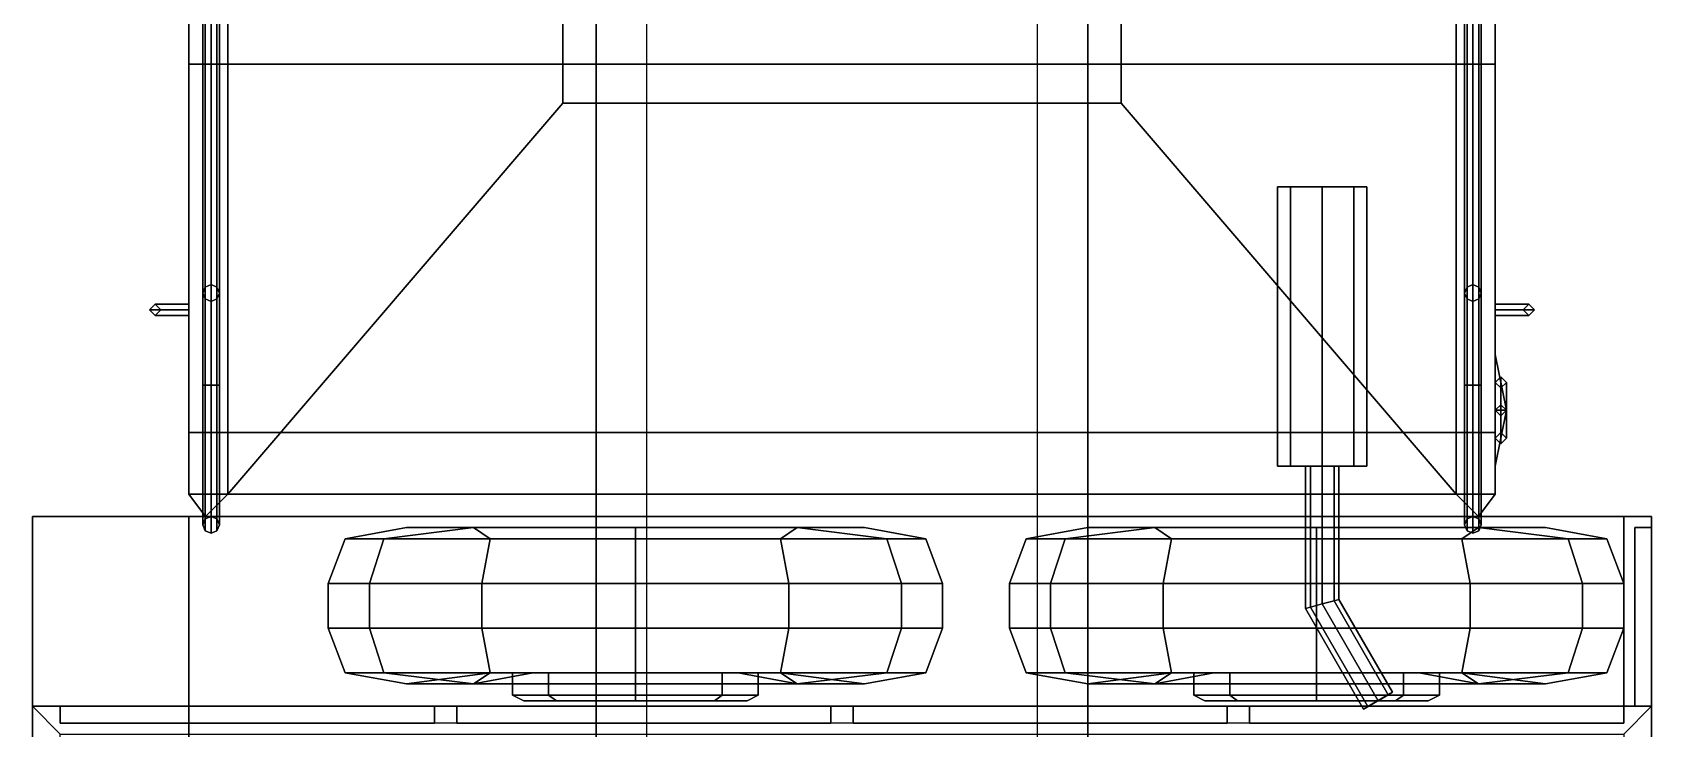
# Model space of a CAD drawing. Header units: millimetres. Extents: x -1.5 to 1.5, y -3.7 to 13.4.
# Drawn here: x -1.45 to 1.45, y -0.19 to 1.057 of the extents above; entities that cross this region are included whole.
import ezdxf

# ---------------------------------------------------------------- set-up
doc = ezdxf.new("R2010")
doc.units = ezdxf.units.MM
for name, color, linetype in [('cab', 4, 'Continuous'), ('cargo_platform', 3, 'Continuous'), ('frame', 5, 'Continuous'), ('suspension', 4, 'Continuous'), ('wheels', 2, 'Continuous')]:
    doc.layers.add(name, color=color, linetype=linetype)

msp = doc.modelspace()

# ---------------------------------------------------------------- linework, layer by layer
for points in [[(1.17, 0.48, 1.53), (1.19, 0.38, 1.53), (1.19, 0.38, 1.25), (1.17, 0.48, 1.25)], [(1.17, 0.43, 2.27), (1.18, 0.44, 2.28), (1.18, 0.44, 2.21), (1.17, 0.43, 2.21)], [(1.17, 0.33, 2.27), (1.18, 0.32, 2.28), (1.18, 0.44, 2.28), (1.17, 0.43, 2.27)], [(1.17, 0.43, 2.21), (1.18, 0.44, 2.21), (1.18, 0.39, 2.17), (1.17, 0.38, 2.17)], [(1.18, 0.44, 2.28), (1.19, 0.43, 2.27), (1.19, 0.43, 2.21), (1.18, 0.44, 2.21)], [(1.18, 0.32, 2.28), (1.19, 0.33, 2.27), (1.19, 0.43, 2.27), (1.18, 0.44, 2.28)], [(1.18, 0.44, 2.21), (1.19, 0.43, 2.21), (1.19, 0.38, 2.17), (1.18, 0.39, 2.17)], [(1.18, 0.42, 2.26), (1.17, 0.43, 2.27), (1.17, 0.43, 2.21), (1.18, 0.42, 2.21)], [(1.18, 0.34, 2.26), (1.17, 0.33, 2.27), (1.17, 0.43, 2.27), (1.18, 0.42, 2.26)], [(1.18, 0.42, 2.21), (1.17, 0.43, 2.21), (1.17, 0.38, 2.17), (1.18, 0.38, 2.178)], [(1.19, 0.43, 2.27), (1.18, 0.42, 2.26), (1.18, 0.42, 2.21), (1.19, 0.43, 2.21)], [(1.19, 0.33, 2.27), (1.18, 0.34, 2.26), (1.18, 0.42, 2.26), (1.19, 0.43, 2.27)], [(1.19, 0.43, 2.21), (1.18, 0.42, 2.21), (1.18, 0.38, 2.178), (1.19, 0.38, 2.17)], [(1.18, 0.39, 1.53), (1.17, 0.38, 1.53), (1.17, 0.38, 2.17), (1.18, 0.39, 2.17)], [(1.18, 0.39, 1.53), (1.17, 0.38, 1.53), (1.17, 0.38, 2.17), (1.18, 0.39, 2.17)], [(1.17, 0.38, 1.53), (1.18, 0.37, 1.53), (1.18, 0.37, 2.17), (1.17, 0.38, 2.17)], [(1.17, 0.38, 1.53), (1.18, 0.37, 1.53), (1.18, 0.37, 2.17), (1.17, 0.38, 2.17)], [(1.18, 0.32, 2.21), (1.17, 0.33, 2.21), (1.17, 0.38, 2.17), (1.18, 0.37, 2.17)], [(1.17, 0.33, 2.21), (1.18, 0.34, 2.21), (1.18, 0.38, 2.178), (1.17, 0.38, 2.17)], [(1.19, 0.38, 1.53), (1.17, 0.28, 1.53), (1.17, 0.28, 1.25), (1.19, 0.38, 1.25)], [(1.19, 0.38, 1.53), (1.18, 0.39, 1.53), (1.18, 0.39, 2.17), (1.19, 0.38, 2.17)], [(1.19, 0.38, 1.53), (1.18, 0.39, 1.53), (1.18, 0.39, 2.17), (1.19, 0.38, 2.17)], [(1.18, 0.37, 1.53), (1.19, 0.38, 1.53), (1.19, 0.38, 2.17), (1.18, 0.37, 2.17)], [(1.18, 0.37, 1.53), (1.19, 0.38, 1.53), (1.19, 0.38, 2.17), (1.18, 0.37, 2.17)], [(1.19, 0.33, 2.21), (1.18, 0.32, 2.21), (1.18, 0.37, 2.17), (1.19, 0.38, 2.17)], [(1.18, 0.34, 2.21), (1.19, 0.33, 2.21), (1.19, 0.38, 2.17), (1.18, 0.38, 2.178)], [(1.17, 0.33, 2.27), (1.18, 0.34, 2.26), (1.18, 0.34, 2.21), (1.17, 0.33, 2.21)], [(1.18, 0.32, 2.28), (1.17, 0.33, 2.27), (1.17, 0.33, 2.21), (1.18, 0.32, 2.21)], [(1.18, 0.34, 2.26), (1.19, 0.33, 2.27), (1.19, 0.33, 2.21), (1.18, 0.34, 2.21)], [(1.19, 0.33, 2.27), (1.18, 0.32, 2.28), (1.18, 0.32, 2.21), (1.19, 0.33, 2.21)]]:
    msp.add_3dface(points)
at = {"layer": 'cab'}
for points in [[(-1.17, 2.79, 2.5), (-1.17, 0.23, 2.5), (-1.1, 0.23, 2.55), (-1.1, 2.79, 2.55)], [(-1.1, 0.23, 2.55), (-0.5, 0.93, 2.59), (-0.5, 2.12, 2.59), (-1.1, 2.79, 2.55)], [(0.5, 2.12, 2.59), (0.5, 0.93, 2.59), (1.1, 0.23, 2.55), (1.1, 2.79, 2.55)], [(1.1, 0.23, 2.55), (1.17, 0.23, 2.5), (1.17, 2.79, 2.5), (1.1, 2.79, 2.55)], [(-1.17, 2.02, 1.26), (-1.17, 1.82, 1.12), (-1.17, 0.23, 2.5), (-1.17, 2.78, 2.5)], [(1.17, 0.23, 2.5), (1.17, 1.82, 1.12), (1.17, 2.02, 1.26), (1.17, 2.78, 2.5)], [(-0.5, 2.12, 2.59), (-0.5, 0.93, 2.59), (0.5, 0.93, 2.59), (0.5, 2.12, 2.59)], [(-1.17, 1.09, 1.02), (-1.17, 0.23, 1.02), (-1.17, 0.23, 2.5), (-1.17, 1.82, 1.12)], [(1.17, 0.23, 2.5), (1.17, 0.23, 1.02), (1.17, 1.09, 1.02), (1.17, 1.82, 1.12)], [(-1.17, 1, 0.79), (-1.17, 0.34, 0.79), (-1.17, 0.34, 1.02), (-1.17, 1, 1.02)], [(1.17, 1, 0.79), (-1.17, 1, 0.79), (-1.17, 1, 1.02), (1.17, 1, 1.02)], [(1.17, 0.34, 1.02), (1.17, 0.34, 0.79), (1.17, 1, 0.79), (1.17, 1, 1.02)], [(1.1, 0.23, 2.55), (0.5, 0.93, 2.59), (-0.5, 0.93, 2.59), (-1.1, 0.23, 2.55)], [(-1.17, 0.56, 2.17), (-1.17, 0.57, 2.16), (-1.23, 0.57, 2.16), (-1.24, 0.56, 2.17)], [(-1.23, 0.57, 1.85), (-1.24, 0.56, 1.84), (-1.24, 0.56, 2.17), (-1.23, 0.57, 2.16)], [(-1.17, 0.57, 1.85), (-1.17, 0.56, 1.84), (-1.24, 0.56, 1.84), (-1.23, 0.57, 1.85)], [(-1.17, 0.55, 2.16), (-1.17, 0.56, 2.17), (-1.24, 0.56, 2.17), (-1.23, 0.55, 2.16)], [(-1.24, 0.56, 1.84), (-1.23, 0.55, 1.85), (-1.23, 0.55, 2.16), (-1.24, 0.56, 2.17)], [(-1.17, 0.56, 1.84), (-1.17, 0.55, 1.85), (-1.23, 0.55, 1.85), (-1.24, 0.56, 1.84)], [(-1.17, 0.57, 2.16), (-1.17, 0.56, 2.15), (-1.22, 0.56, 2.15), (-1.23, 0.57, 2.16)], [(-1.22, 0.56, 1.86), (-1.23, 0.57, 1.85), (-1.23, 0.57, 2.16), (-1.22, 0.56, 2.15)], [(-1.17, 0.56, 1.86), (-1.17, 0.57, 1.85), (-1.23, 0.57, 1.85), (-1.22, 0.56, 1.86)], [(-1.17, 0.56, 2.15), (-1.17, 0.55, 2.16), (-1.23, 0.55, 2.16), (-1.22, 0.56, 2.15)], [(-1.23, 0.55, 1.85), (-1.22, 0.56, 1.86), (-1.22, 0.56, 2.15), (-1.23, 0.55, 2.16)], [(-1.17, 0.55, 1.85), (-1.17, 0.56, 1.86), (-1.22, 0.56, 1.86), (-1.23, 0.55, 1.85)], [(1.17, 0.56, 2.15), (1.17, 0.57, 2.16), (1.23, 0.57, 2.16), (1.22, 0.56, 2.15)], [(1.17, 0.57, 2.16), (1.17, 0.56, 2.17), (1.24, 0.56, 2.17), (1.23, 0.57, 2.16)], [(1.17, 0.56, 1.84), (1.17, 0.57, 1.85), (1.23, 0.57, 1.85), (1.24, 0.56, 1.84)], [(1.17, 0.57, 1.85), (1.17, 0.56, 1.86), (1.22, 0.56, 1.86), (1.23, 0.57, 1.85)], [(1.17, 0.56, 2.17), (1.17, 0.55, 2.16), (1.23, 0.55, 2.16), (1.24, 0.56, 2.17)], [(1.17, 0.55, 2.16), (1.17, 0.56, 2.15), (1.22, 0.56, 2.15), (1.23, 0.55, 2.16)], [(1.17, 0.56, 1.86), (1.17, 0.55, 1.85), (1.23, 0.55, 1.85), (1.22, 0.56, 1.86)], [(1.17, 0.55, 1.85), (1.17, 0.56, 1.84), (1.24, 0.56, 1.84), (1.23, 0.55, 1.85)], [(1.23, 0.57, 1.85), (1.22, 0.56, 1.86), (1.22, 0.56, 2.15), (1.23, 0.57, 2.16)], [(1.22, 0.56, 1.86), (1.23, 0.55, 1.85), (1.23, 0.55, 2.16), (1.22, 0.56, 2.15)], [(1.24, 0.56, 1.84), (1.23, 0.57, 1.85), (1.23, 0.57, 2.16), (1.24, 0.56, 2.17)], [(1.23, 0.55, 1.85), (1.24, 0.56, 1.84), (1.24, 0.56, 2.17), (1.23, 0.55, 2.16)], [(-1.17, 0.34, 1.02), (-1.17, 0.34, 0.79), (1.17, 0.34, 0.79), (1.17, 0.34, 1.02)], [(-1.17, 0.23, 1.02), (-1.14, 0.19, 1.02), (-1.14, 0.19, 2.5), (-1.17, 0.23, 2.5)], [(-1.17, 0.23, 2.5), (-1.14, 0.19, 2.5), (-1.1, 0.23, 2.55)], [(-1.1, 0.23, 2.55), (-1.14, 0.19, 2.5), (1.14, 0.19, 2.5), (1.1, 0.23, 2.55)], [(1.1, 0.23, 2.55), (1.14, 0.19, 2.5), (1.17, 0.23, 2.5), (1.1, 0.23, 2.55)], [(1.14, 0.19, 2.5), (1.14, 0.19, 1.02), (1.17, 0.23, 1.02), (1.17, 0.23, 2.5)], [(-1.14, 0.19, 2.5), (-1.14, 0.19, 1.02), (1.14, 0.19, 1.02), (1.14, 0.19, 2.5)]]:
    msp.add_3dface(points, dxfattribs=at)
at = {"layer": 'cargo_platform'}
for points in [[(-1.45, 0.19, 1.44), (-1.45, -3.21, 1.44), (-1.45, -3.16, 1.49), (-1.45, 0.19, 1.49)], [(1.4, 0.19, 1.49), (1.45, 0.19, 1.44), (-1.45, 0.19, 1.44), (-1.45, 0.19, 1.49)], [(1.45, 0.19, 1.44), (1.45, -3.21, 1.44), (-1.45, -3.21, 1.44), (-1.45, 0.19, 1.44)], [(1.4, -0.15, 1.49), (1.4, 0.19, 1.49), (-1.45, 0.19, 1.49), (-1.45, -0.15, 1.49)], [(1.4, 0.19, 2.12), (1.4, -0.15, 2.12), (1.45, -0.15, 2.12), (1.45, 0.19, 2.12)], [(1.4, -0.15, 1.49), (1.4, -0.15, 2.12), (1.4, 0.19, 2.12), (1.4, 0.19, 1.49)], [(1.4, 0.19, 1.49), (1.4, 0.19, 2.12), (1.45, 0.19, 2.12), (1.45, 0.19, 1.44)], [(1.45, -3.16, 1.49), (1.45, -3.21, 1.44), (1.45, 0.19, 1.44), (1.45, 0.17, 1.49)], [(1.45, -0.15, 2.12), (1.45, -0.15, 2.1), (1.45, 0.17, 2.1), (1.45, 0.19, 2.12)], [(1.45, 0.19, 2.12), (1.45, 0.17, 2.1), (1.45, 0.17, 1.49), (1.45, 0.19, 1.44)], [(1.45, 0.17, 2.1), (1.45, -0.15, 2.1), (1.42, -0.15, 2.1), (1.42, 0.17, 2.1)], [(1.45, 0.17, 1.49), (1.45, 0.17, 2.1), (1.42, 0.17, 2.1), (1.42, 0.17, 1.49)], [(1.42, 0.17, 2.1), (1.42, -0.15, 2.1), (1.42, -0.15, 1.49), (1.42, 0.17, 1.49)], [(1.45, 0.17, 1.49), (1.42, 0.17, 1.49), (1.42, -0.15, 1.49), (1.45, -0.15, 1.49)], [(-1.45, -3.21, 2.22), (-1.4, -3.16, 2.22), (-1.4, -0.2, 2.22), (-1.45, -0.15, 2.22)], [(-1.45, -3.16, 2.17), (-1.45, -3.21, 2.22), (-1.45, -0.15, 2.22), (-1.45, -0.2, 2.17)], [(-1.45, -0.2, 2.17), (-1.45, -0.15, 2.22), (-1.45, -0.15, 1.49), (-1.45, -0.2, 1.49)], [(-1.45, -0.15, 2.22), (-1.4, -0.15, 2.17), (-1.4, -0.15, 1.49), (-1.45, -0.15, 1.49)], [(1.4, -0.2, 2.22), (1.45, -0.15, 2.22), (-1.45, -0.15, 2.22), (-1.4, -0.2, 2.22)], [(-1.4, -0.15, 2.17), (-1.45, -0.15, 2.22), (1.45, -0.15, 2.22), (1.4, -0.15, 2.17)], [(-1.4, -0.18, 1.49), (-1.4, -0.15, 1.49), (-1.4, -0.15, 2.17), (-1.4, -0.18, 2.17)], [(-1.4, -0.18, 2.17), (-1.4, -0.15, 2.17), (1.4, -0.15, 2.17), (1.4, -0.18, 2.17)], [(-0.73, -0.15, 1.49), (-1.4, -0.15, 1.49), (-1.4, -0.18, 1.49), (-0.73, -0.18, 1.49)], [(-0.73, -0.18, 2.17), (-0.73, -0.15, 2.17), (-0.73, -0.15, 1.49), (-0.73, -0.18, 1.49)], [(-0.73, -0.15, 2.17), (-0.69, -0.15, 2.17), (-0.69, -0.15, 1.49), (-0.73, -0.15, 1.49)], [(-0.69, -0.18, 1.49), (-0.69, -0.15, 1.49), (-0.69, -0.15, 2.17), (-0.69, -0.18, 2.17)], [(-0.02, -0.15, 1.49), (-0.69, -0.15, 1.49), (-0.69, -0.18, 1.49), (-0.02, -0.18, 1.49)], [(-0.02, -0.18, 2.17), (-0.02, -0.15, 2.17), (-0.02, -0.15, 1.49), (-0.02, -0.18, 1.49)], [(-0.02, -0.15, 2.17), (0.02, -0.15, 2.17), (0.02, -0.15, 1.49), (-0.02, -0.15, 1.49)], [(0.02, -0.18, 1.49), (0.02, -0.15, 1.49), (0.02, -0.15, 2.17), (0.02, -0.18, 2.17)], [(0.69, -0.15, 1.49), (0.02, -0.15, 1.49), (0.02, -0.18, 1.49), (0.69, -0.18, 1.49)], [(0.69, -0.18, 2.17), (0.69, -0.15, 2.17), (0.69, -0.15, 1.49), (0.69, -0.18, 1.49)], [(0.69, -0.15, 2.17), (0.73, -0.15, 2.17), (0.73, -0.15, 1.49), (0.69, -0.15, 1.49)], [(0.73, -0.18, 1.49), (0.73, -0.15, 1.49), (0.73, -0.15, 2.17), (0.73, -0.18, 2.17)], [(1.4, -0.15, 1.49), (0.73, -0.15, 1.49), (0.73, -0.18, 1.49), (1.4, -0.18, 1.49)], [(1.45, -0.15, 2.22), (1.4, -0.2, 2.22), (1.4, -3.16, 2.22), (1.45, -3.21, 2.22)], [(1.4, -0.18, 2.17), (1.4, -0.15, 2.17), (1.4, -0.15, 1.49), (1.4, -0.18, 1.49)], [(1.4, -0.15, 2.17), (1.45, -0.15, 2.22), (1.45, -0.15, 2.12), (1.4, -0.15, 2.12)], [(1.45, -0.15, 1.49), (1.42, -0.15, 1.49), (1.42, -0.15, 2.1), (1.45, -0.15, 2.1)], [(1.45, -0.2, 2.17), (1.45, -0.15, 2.22), (1.45, -3.21, 2.22), (1.45, -3.16, 2.17)], [(1.45, -0.2, 1.49), (1.45, -0.15, 1.49), (1.45, -0.15, 2.22), (1.45, -0.2, 2.17)], [(-0.73, -0.18, 1.49), (-1.4, -0.18, 1.49), (-1.4, -0.18, 2.17), (-0.73, -0.18, 2.17)], [(-0.02, -0.18, 1.49), (-0.69, -0.18, 1.49), (-0.69, -0.18, 2.17), (-0.02, -0.18, 2.17)], [(0.69, -0.18, 1.49), (0.02, -0.18, 1.49), (0.02, -0.18, 2.17), (0.69, -0.18, 2.17)], [(1.4, -0.18, 1.49), (0.73, -0.18, 1.49), (0.73, -0.18, 2.17), (1.4, -0.18, 2.17)]]:
    msp.add_3dface(points, dxfattribs=at)
at = {"layer": 'frame'}
for points in [[(-0.44, 3.02, 0.77), (-0.44, -3.18, 0.77), (-0.44, -3.18, 1), (-0.44, 3.02, 1)], [(-0.35, -3.01, 0.77), (-0.44, -3.18, 0.77), (-0.44, 3.02, 0.77), (-0.35, 3.02, 0.77)], [(0.44, 3.02, 0.77), (0.44, -3.18, 0.77), (0.35, -3.01, 0.77), (0.35, 3.02, 0.77)], [(0.44, 3.02, 1), (0.44, -3.18, 1), (0.44, -3.18, 0.77), (0.44, 3.02, 0.77)], [(-1.145, 0.425, 2.69), (-1.1406, 0.425, 2.7006), (-1.1406, 2.5006, 2.7006), (-1.145, 2.49, 2.69)], [(-1.1406, 0.425, 2.7006), (-1.13, 0.425, 2.705), (-1.13, 2.505, 2.705), (-1.1406, 2.5006, 2.7006)], [(-1.13, 0.425, 2.705), (-1.1194, 0.425, 2.7006), (-1.1194, 2.5006, 2.7006), (-1.13, 2.505, 2.705)], [(-1.1194, 0.425, 2.7006), (-1.115, 0.425, 2.69), (-1.115, 2.49, 2.69), (-1.1194, 2.5006, 2.7006)], [(1.115, 0.425, 2.69), (1.1194, 0.425, 2.7006), (1.1194, 2.5006, 2.7006), (1.115, 2.49, 2.69)], [(1.1194, 0.425, 2.7006), (1.13, 0.425, 2.705), (1.13, 2.505, 2.705), (1.1194, 2.5006, 2.7006)], [(1.13, 0.425, 2.705), (1.1406, 0.425, 2.7006), (1.1406, 2.5006, 2.7006), (1.13, 2.505, 2.705)], [(1.1406, 0.425, 2.7006), (1.145, 0.425, 2.69), (1.145, 2.49, 2.69), (1.1406, 2.5006, 2.7006)], [(-1.1406, 0.425, 2.6794), (-1.145, 0.425, 2.69), (-1.145, 2.49, 2.69), (-1.1406, 2.4794, 2.6794)], [(-1.13, 0.425, 2.675), (-1.1406, 0.425, 2.6794), (-1.1406, 2.4794, 2.6794), (-1.13, 2.475, 2.675)], [(-1.1194, 0.425, 2.6794), (-1.13, 0.425, 2.675), (-1.13, 2.475, 2.675), (-1.1194, 2.4794, 2.6794)], [(-1.115, 0.425, 2.69), (-1.1194, 0.425, 2.6794), (-1.1194, 2.4794, 2.6794), (-1.115, 2.49, 2.69)], [(1.1194, 0.425, 2.6794), (1.115, 0.425, 2.69), (1.115, 2.49, 2.69), (1.1194, 2.4794, 2.6794)], [(1.13, 0.425, 2.675), (1.1194, 0.425, 2.6794), (1.1194, 2.4794, 2.6794), (1.13, 2.475, 2.675)], [(1.1406, 0.425, 2.6794), (1.13, 0.425, 2.675), (1.13, 2.475, 2.675), (1.1406, 2.4794, 2.6794)], [(1.145, 0.425, 2.69), (1.1406, 0.425, 2.6794), (1.1406, 2.4794, 2.6794), (1.145, 2.49, 2.69)], [(-1.1406, 0.6006, 2.52), (-1.145, 0.59, 2.515), (-1.145, 0.59, 2.69), (-1.1406, 0.6006, 2.6794)], [(-1.145, 0.59, 2.515), (-1.1406, 0.5794, 2.52), (-1.1406, 0.5794, 2.6794), (-1.145, 0.59, 2.69)], [(-1.13, 0.605, 2.525), (-1.1406, 0.6006, 2.52), (-1.1406, 0.6006, 2.6794), (-1.13, 0.605, 2.675)], [(-1.1194, 0.6006, 2.535), (-1.13, 0.605, 2.525), (-1.13, 0.605, 2.675), (-1.1194, 0.6006, 2.6794)], [(-1.115, 0.59, 2.535), (-1.1194, 0.6006, 2.535), (-1.1194, 0.6006, 2.6794), (-1.115, 0.59, 2.69)], [(-1.1194, 0.5794, 2.535), (-1.115, 0.59, 2.535), (-1.115, 0.59, 2.69), (-1.1194, 0.5794, 2.6794)], [(1.1194, 0.6006, 2.535), (1.115, 0.59, 2.535), (1.115, 0.59, 2.69), (1.1194, 0.6006, 2.6794)], [(1.115, 0.59, 2.535), (1.1194, 0.5794, 2.535), (1.1194, 0.5794, 2.6794), (1.115, 0.59, 2.69)], [(1.13, 0.605, 2.525), (1.1194, 0.6006, 2.535), (1.1194, 0.6006, 2.6794), (1.13, 0.605, 2.675)], [(1.1406, 0.6006, 2.52), (1.13, 0.605, 2.525), (1.13, 0.605, 2.675), (1.1406, 0.6006, 2.6794)], [(1.145, 0.59, 2.515), (1.1406, 0.6006, 2.52), (1.1406, 0.6006, 2.6794), (1.145, 0.59, 2.69)], [(1.1406, 0.5794, 2.52), (1.145, 0.59, 2.515), (1.145, 0.59, 2.69), (1.1406, 0.5794, 2.6794)], [(-1.1406, 0.5794, 2.52), (-1.13, 0.575, 2.525), (-1.13, 0.575, 2.675), (-1.1406, 0.5794, 2.6794)], [(-1.13, 0.575, 2.525), (-1.1194, 0.5794, 2.535), (-1.1194, 0.5794, 2.6794), (-1.13, 0.575, 2.675)], [(1.1194, 0.5794, 2.535), (1.13, 0.575, 2.525), (1.13, 0.575, 2.675), (1.1194, 0.5794, 2.6794)], [(1.13, 0.575, 2.525), (1.1406, 0.5794, 2.52), (1.1406, 0.5794, 2.6794), (1.13, 0.575, 2.675)], [(-1.1406, 0.1856, 2.535), (-1.145, 0.175, 2.535), (-1.145, 0.425, 2.69), (-1.1406, 0.425, 2.6794)], [(-1.145, 0.175, 2.535), (-1.1406, 0.1644, 2.535), (-1.1406, 0.425, 2.7006), (-1.145, 0.425, 2.69)], [(-1.13, 0.19, 2.535), (-1.1406, 0.1856, 2.535), (-1.1406, 0.425, 2.6794), (-1.13, 0.425, 2.675)], [(-1.1406, 0.1644, 2.535), (-1.13, 0.16, 2.535), (-1.13, 0.425, 2.705), (-1.1406, 0.425, 2.7006)], [(-1.1194, 0.1856, 2.535), (-1.13, 0.19, 2.535), (-1.13, 0.425, 2.675), (-1.1194, 0.425, 2.6794)], [(-1.13, 0.16, 2.535), (-1.1194, 0.1644, 2.535), (-1.1194, 0.425, 2.7006), (-1.13, 0.425, 2.705)], [(-1.115, 0.175, 2.535), (-1.1194, 0.1856, 2.535), (-1.1194, 0.425, 2.6794), (-1.115, 0.425, 2.69)], [(-1.1194, 0.1644, 2.535), (-1.115, 0.175, 2.535), (-1.115, 0.425, 2.69), (-1.1194, 0.425, 2.7006)], [(1.1194, 0.1856, 2.535), (1.115, 0.175, 2.535), (1.115, 0.425, 2.69), (1.1194, 0.425, 2.6794)], [(1.115, 0.175, 2.535), (1.1194, 0.1644, 2.535), (1.1194, 0.425, 2.7006), (1.115, 0.425, 2.69)], [(1.13, 0.19, 2.535), (1.1194, 0.1856, 2.535), (1.1194, 0.425, 2.6794), (1.13, 0.425, 2.675)], [(1.1194, 0.1644, 2.535), (1.13, 0.16, 2.535), (1.13, 0.425, 2.705), (1.1194, 0.425, 2.7006)], [(1.1406, 0.1856, 2.535), (1.13, 0.19, 2.535), (1.13, 0.425, 2.675), (1.1406, 0.425, 2.6794)], [(1.13, 0.16, 2.535), (1.1406, 0.1644, 2.535), (1.1406, 0.425, 2.7006), (1.13, 0.425, 2.705)], [(1.145, 0.175, 2.535), (1.1406, 0.1856, 2.535), (1.1406, 0.425, 2.6794), (1.145, 0.425, 2.69)], [(1.1406, 0.1644, 2.535), (1.145, 0.175, 2.535), (1.145, 0.425, 2.69), (1.1406, 0.425, 2.7006)], [(-1.17, 0.19, 0.76), (-1.17, -0.35, 0.76), (-1.17, -0.35, 1.18), (-1.17, 0.19, 1.18)], [(-0.44, 0.19, 1.18), (-0.44, 0.19, 0.76), (-1.17, 0.19, 0.76), (-1.17, 0.19, 1.18)], [(-0.44, 0.19, 0.76), (-0.44, -0.35, 0.76), (-1.17, -0.35, 0.76), (-1.17, 0.19, 0.76)], [(-1.17, 0.19, 1.18), (-1.17, -0.35, 1.18), (-0.44, -0.35, 1.18), (-0.44, 0.19, 1.18)], [(-1.1406, 0.1856, 2.42), (-1.145, 0.175, 2.42), (-1.145, 0.175, 2.535), (-1.1406, 0.1856, 2.535)], [(-1.145, 0.175, 2.42), (-1.1406, 0.1644, 2.42), (-1.1406, 0.1644, 2.535), (-1.145, 0.175, 2.535)], [(-1.13, 0.19, 2.42), (-1.1406, 0.1856, 2.42), (-1.1406, 0.1856, 2.535), (-1.13, 0.19, 2.535)], [(-1.1194, 0.1856, 2.42), (-1.13, 0.19, 2.42), (-1.13, 0.19, 2.535), (-1.1194, 0.1856, 2.535)], [(-1.115, 0.175, 2.42), (-1.1194, 0.1856, 2.42), (-1.1194, 0.1856, 2.535), (-1.115, 0.175, 2.535)], [(-1.1194, 0.1644, 2.42), (-1.115, 0.175, 2.42), (-1.115, 0.175, 2.535), (-1.1194, 0.1644, 2.535)], [(-0.44, -0.35, 1.18), (-0.44, -0.35, 0.76), (-0.44, 0.19, 0.76), (-0.44, 0.19, 1.18)], [(1.1194, 0.1856, 2.42), (1.115, 0.175, 2.42), (1.115, 0.175, 2.535), (1.1194, 0.1856, 2.535)], [(1.115, 0.175, 2.42), (1.1194, 0.1644, 2.42), (1.1194, 0.1644, 2.535), (1.115, 0.175, 2.535)], [(1.13, 0.19, 2.42), (1.1194, 0.1856, 2.42), (1.1194, 0.1856, 2.535), (1.13, 0.19, 2.535)], [(1.1406, 0.1856, 2.42), (1.13, 0.19, 2.42), (1.13, 0.19, 2.535), (1.1406, 0.1856, 2.535)], [(1.145, 0.175, 2.42), (1.1406, 0.1856, 2.42), (1.1406, 0.1856, 2.535), (1.145, 0.175, 2.535)], [(1.1406, 0.1644, 2.42), (1.145, 0.175, 2.42), (1.145, 0.175, 2.535), (1.1406, 0.1644, 2.535)], [(-1.1406, 0.1644, 2.42), (-1.13, 0.16, 2.42), (-1.13, 0.16, 2.535), (-1.1406, 0.1644, 2.535)], [(-1.13, 0.16, 2.42), (-1.1194, 0.1644, 2.42), (-1.1194, 0.1644, 2.535), (-1.13, 0.16, 2.535)], [(1.1194, 0.1644, 2.42), (1.13, 0.16, 2.42), (1.13, 0.16, 2.535), (1.1194, 0.1644, 2.535)], [(1.13, 0.16, 2.42), (1.1406, 0.1644, 2.42), (1.1406, 0.1644, 2.535), (1.13, 0.16, 2.535)]]:
    msp.add_3dface(points, dxfattribs=at)
at = {"layer": 'suspension'}
for points in [[(0.8034, 0.78, 0.7666), (0.78, 0.78, 0.71), (0.78, 0.28, 0.71), (0.8034, 0.28, 0.7666)], [(0.78, 0.78, 0.71), (0.8034, 0.78, 0.6534), (0.8034, 0.28, 0.6534), (0.78, 0.28, 0.71)], [(0.9166, 0.78, 0.7666), (0.78, 0.78, 0.71), (0.8034, 0.78, 0.7666), (0.86, 0.78, 0.79)], [(0.94, 0.78, 0.71), (0.8034, 0.78, 0.6534), (0.78, 0.78, 0.71), (0.9166, 0.78, 0.7666)], [(0.86, 0.78, 0.79), (0.8034, 0.78, 0.7666), (0.8034, 0.28, 0.7666), (0.86, 0.28, 0.79)], [(0.8034, 0.78, 0.6534), (0.86, 0.78, 0.63), (0.86, 0.28, 0.63), (0.8034, 0.28, 0.6534)], [(0.9166, 0.78, 0.6534), (0.86, 0.78, 0.63), (0.8034, 0.78, 0.6534), (0.94, 0.78, 0.71)], [(0.9166, 0.78, 0.7666), (0.86, 0.78, 0.79), (0.86, 0.28, 0.79), (0.9166, 0.28, 0.7666)], [(0.86, 0.78, 0.63), (0.9166, 0.78, 0.6534), (0.9166, 0.28, 0.6534), (0.86, 0.28, 0.63)], [(0.94, 0.78, 0.71), (0.9166, 0.78, 0.7666), (0.9166, 0.28, 0.7666), (0.94, 0.28, 0.71)], [(0.9166, 0.78, 0.6534), (0.94, 0.78, 0.71), (0.94, 0.28, 0.71), (0.9166, 0.28, 0.6534)], [(0.78, 0.28, 0.71), (0.8034, 0.28, 0.6534), (0.8388, 0.28, 0.6888), (0.83, 0.28, 0.71)], [(0.8034, 0.28, 0.7666), (0.78, 0.28, 0.71), (0.83, 0.28, 0.71), (0.8388, 0.28, 0.7312)], [(0.86, 0.28, 0.79), (0.8034, 0.28, 0.7666), (0.8388, 0.28, 0.7312), (0.86, 0.28, 0.74)], [(0.8034, 0.28, 0.6534), (0.86, 0.28, 0.63), (0.86, 0.28, 0.68), (0.8388, 0.28, 0.6888)], [(0.8388, 0.28, 0.7312), (0.83, 0.28, 0.71), (0.83, 0.0252, 0.71), (0.8388, 0.0275, 0.7312)], [(0.83, 0.28, 0.71), (0.8388, 0.28, 0.6888), (0.8388, 0.0275, 0.6888), (0.83, 0.0252, 0.71)], [(0.86, 0.28, 0.74), (0.8388, 0.28, 0.7312), (0.8388, 0.0275, 0.7312), (0.86, 0.0332, 0.74)], [(0.8388, 0.28, 0.6888), (0.86, 0.28, 0.68), (0.86, 0.0332, 0.68), (0.8388, 0.0275, 0.6888)], [(0.8812, 0.28, 0.7312), (0.86, 0.28, 0.74), (0.86, 0.0332, 0.74), (0.8812, 0.0389, 0.7312)], [(0.86, 0.28, 0.68), (0.8812, 0.28, 0.6888), (0.8812, 0.0389, 0.6888), (0.86, 0.0332, 0.68)], [(0.9166, 0.28, 0.7666), (0.86, 0.28, 0.79), (0.86, 0.28, 0.74), (0.8812, 0.28, 0.7312)], [(0.86, 0.28, 0.63), (0.9166, 0.28, 0.6534), (0.8812, 0.28, 0.6888), (0.86, 0.28, 0.68)], [(0.89, 0.28, 0.71), (0.8812, 0.28, 0.7312), (0.8812, 0.0389, 0.7312), (0.89, 0.0412, 0.71)], [(0.8812, 0.28, 0.6888), (0.89, 0.28, 0.71), (0.89, 0.0412, 0.71), (0.8812, 0.0389, 0.6888)], [(0.94, 0.28, 0.71), (0.9166, 0.28, 0.7666), (0.8812, 0.28, 0.7312), (0.89, 0.28, 0.71)], [(0.9166, 0.28, 0.6534), (0.94, 0.28, 0.71), (0.89, 0.28, 0.71), (0.8812, 0.28, 0.6888)], [(0.86, 0.0332, 0.74), (0.8388, 0.0275, 0.7312), (0.9416, -0.1506, 0.7312), (0.96, -0.14, 0.74)], [(0.8388, 0.0275, 0.6888), (0.86, 0.0332, 0.68), (0.96, -0.14, 0.68), (0.9416, -0.1506, 0.6888)], [(0.8812, 0.0389, 0.7312), (0.86, 0.0332, 0.74), (0.96, -0.14, 0.74), (0.9784, -0.1294, 0.7312)], [(0.86, 0.0332, 0.68), (0.8812, 0.0389, 0.6888), (0.9784, -0.1294, 0.6888), (0.96, -0.14, 0.68)], [(0.89, 0.0412, 0.71), (0.8812, 0.0389, 0.7312), (0.9784, -0.1294, 0.7312), (0.986, -0.125, 0.71)], [(0.8812, 0.0389, 0.6888), (0.89, 0.0412, 0.71), (0.986, -0.125, 0.71), (0.9784, -0.1294, 0.6888)], [(0.8388, 0.0275, 0.7312), (0.83, 0.0252, 0.71), (0.934, -0.155, 0.71), (0.9416, -0.1506, 0.7312)], [(0.83, 0.0252, 0.71), (0.8388, 0.0275, 0.6888), (0.9416, -0.1506, 0.6888), (0.934, -0.155, 0.71)], [(0.9784, -0.1294, 0.7312), (0.934, -0.155, 0.71), (0.9416, -0.1506, 0.6888), (0.986, -0.125, 0.71)], [(0.96, -0.14, 0.74), (0.9416, -0.1506, 0.7312), (0.934, -0.155, 0.71), (0.9784, -0.1294, 0.7312)], [(0.986, -0.125, 0.71), (0.9416, -0.1506, 0.6888), (0.96, -0.14, 0.68), (0.9784, -0.1294, 0.6888)]]:
    msp.add_3dface(points, dxfattribs=at)
at = {"layer": 'wheels'}
for points in [[(-0.8463, 0.07, 1.765), (-0.92, 0.07, 2.04), (-0.89, 0.15, 2.04), (-0.8203, 0.15, 1.78)], [(-0.92, 0.07, 2.04), (-0.8463, 0.07, 2.315), (-0.8203, 0.15, 2.3), (-0.89, 0.15, 2.04)], [(-0.8203, 0.15, 1.78), (-0.89, 0.15, 2.04), (-0.78, 0.17, 2.04), (-0.6599, 0.17, 1.7501)], [(-0.89, 0.15, 2.04), (-0.8203, 0.15, 2.3), (-0.6599, 0.17, 2.3299), (-0.78, 0.17, 2.04)], [(-0.645, 0.07, 1.5637), (-0.8463, 0.07, 1.765), (-0.8203, 0.15, 1.78), (-0.63, 0.15, 1.5897)], [(-0.8463, 0.07, 2.315), (-0.645, 0.07, 2.5163), (-0.63, 0.15, 2.4903), (-0.8203, 0.15, 2.3)], [(-0.63, 0.15, 1.5897), (-0.8203, 0.15, 1.78), (-0.6599, 0.17, 1.7501)], [(-0.8203, 0.15, 2.3), (-0.63, 0.15, 2.4903), (-0.6599, 0.17, 2.3299)], [(-0.6599, 0.17, 2.3299), (0.04, 0.17, 2.04), (-0.0801, 0.17, 1.7501), (-0.78, 0.17, 2.04)], [(-0.78, 0.17, 2.04), (-0.0801, 0.17, 1.7501), (-0.37, 0.17, 1.63), (-0.6599, 0.17, 1.7501)], [(-0.37, 0.15, 1.52), (-0.63, 0.15, 1.5897), (-0.6599, 0.17, 1.7501), (-0.37, 0.17, 1.63)], [(-0.37, 0.17, 2.45), (-0.0801, 0.17, 2.3299), (0.04, 0.17, 2.04), (-0.6599, 0.17, 2.3299)], [(-0.63, 0.15, 2.4903), (-0.37, 0.15, 2.56), (-0.37, 0.17, 2.45), (-0.6599, 0.17, 2.3299)], [(-0.37, 0.07, 1.49), (-0.645, 0.07, 1.5637), (-0.63, 0.15, 1.5897), (-0.37, 0.15, 1.52)], [(-0.645, 0.07, 2.5163), (-0.37, 0.07, 2.59), (-0.37, 0.15, 2.56), (-0.63, 0.15, 2.4903)], [(-0.11, 0.15, 1.5897), (-0.37, 0.15, 1.52), (-0.37, 0.17, 1.63), (-0.0801, 0.17, 1.7501)], [(-0.37, 0.15, 2.56), (-0.11, 0.15, 2.4903), (-0.0801, 0.17, 2.3299), (-0.37, 0.17, 2.45)], [(-0.095, 0.07, 1.5637), (-0.37, 0.07, 1.49), (-0.37, 0.15, 1.52), (-0.11, 0.15, 1.5897)], [(-0.37, 0.07, 2.59), (-0.095, 0.07, 2.5163), (-0.11, 0.15, 2.4903), (-0.37, 0.15, 2.56)], [(0.0803, 0.15, 1.78), (-0.11, 0.15, 1.5897), (-0.0801, 0.17, 1.7501)], [(-0.11, 0.15, 2.4903), (0.0803, 0.15, 2.3), (-0.0801, 0.17, 2.3299)], [(0.1063, 0.07, 1.765), (-0.095, 0.07, 1.5637), (-0.11, 0.15, 1.5897), (0.0803, 0.15, 1.78)], [(-0.095, 0.07, 2.5163), (0.1063, 0.07, 2.315), (0.0803, 0.15, 2.3), (-0.11, 0.15, 2.4903)], [(0.15, 0.15, 2.04), (0.0803, 0.15, 1.78), (-0.0801, 0.17, 1.7501), (0.04, 0.17, 2.04)], [(0.0803, 0.15, 2.3), (0.15, 0.15, 2.04), (0.04, 0.17, 2.04), (-0.0801, 0.17, 2.3299)], [(0.18, 0.07, 2.04), (0.1063, 0.07, 1.765), (0.0803, 0.15, 1.78), (0.15, 0.15, 2.04)], [(0.1063, 0.07, 2.315), (0.18, 0.07, 2.04), (0.15, 0.15, 2.04), (0.0803, 0.15, 2.3)], [(0.3737, 0.07, 1.765), (0.3, 0.07, 2.04), (0.33, 0.15, 2.04), (0.3997, 0.15, 1.78)], [(0.3, 0.07, 2.04), (0.3737, 0.07, 2.315), (0.3997, 0.15, 2.3), (0.33, 0.15, 2.04)], [(0.3997, 0.15, 1.78), (0.33, 0.15, 2.04), (0.44, 0.17, 2.04), (0.5601, 0.17, 1.7501)], [(0.33, 0.15, 2.04), (0.3997, 0.15, 2.3), (0.5601, 0.17, 2.3299), (0.44, 0.17, 2.04)], [(0.575, 0.07, 1.5637), (0.3737, 0.07, 1.765), (0.3997, 0.15, 1.78), (0.59, 0.15, 1.5897)], [(0.3737, 0.07, 2.315), (0.575, 0.07, 2.5163), (0.59, 0.15, 2.4903), (0.3997, 0.15, 2.3)], [(0.59, 0.15, 1.5897), (0.3997, 0.15, 1.78), (0.5601, 0.17, 1.7501)], [(0.3997, 0.15, 2.3), (0.59, 0.15, 2.4903), (0.5601, 0.17, 2.3299)], [(0.5601, 0.17, 2.3299), (1.26, 0.17, 2.04), (1.1399, 0.17, 1.7501), (0.44, 0.17, 2.04)], [(0.44, 0.17, 2.04), (1.1399, 0.17, 1.7501), (0.85, 0.17, 1.63), (0.5601, 0.17, 1.7501)], [(0.85, 0.15, 1.52), (0.59, 0.15, 1.5897), (0.5601, 0.17, 1.7501), (0.85, 0.17, 1.63)], [(0.85, 0.17, 2.45), (1.1399, 0.17, 2.3299), (1.26, 0.17, 2.04), (0.5601, 0.17, 2.3299)], [(0.59, 0.15, 2.4903), (0.85, 0.15, 2.56), (0.85, 0.17, 2.45), (0.5601, 0.17, 2.3299)], [(0.85, 0.07, 1.49), (0.575, 0.07, 1.5637), (0.59, 0.15, 1.5897), (0.85, 0.15, 1.52)], [(0.575, 0.07, 2.5163), (0.85, 0.07, 2.59), (0.85, 0.15, 2.56), (0.59, 0.15, 2.4903)], [(1.11, 0.15, 1.5897), (0.85, 0.15, 1.52), (0.85, 0.17, 1.63), (1.1399, 0.17, 1.7501)], [(0.85, 0.15, 2.56), (1.11, 0.15, 2.4903), (1.1399, 0.17, 2.3299), (0.85, 0.17, 2.45)], [(1.125, 0.07, 1.5637), (0.85, 0.07, 1.49), (0.85, 0.15, 1.52), (1.11, 0.15, 1.5897)], [(0.85, 0.07, 2.59), (1.125, 0.07, 2.5163), (1.11, 0.15, 2.4903), (0.85, 0.15, 2.56)], [(1.3003, 0.15, 1.78), (1.11, 0.15, 1.5897), (1.1399, 0.17, 1.7501)], [(1.11, 0.15, 2.4903), (1.3003, 0.15, 2.3), (1.1399, 0.17, 2.3299)], [(1.3263, 0.07, 1.765), (1.125, 0.07, 1.5637), (1.11, 0.15, 1.5897), (1.3003, 0.15, 1.78)], [(1.125, 0.07, 2.5163), (1.3263, 0.07, 2.315), (1.3003, 0.15, 2.3), (1.11, 0.15, 2.4903)], [(1.37, 0.15, 2.04), (1.3003, 0.15, 1.78), (1.1399, 0.17, 1.7501), (1.26, 0.17, 2.04)], [(1.3003, 0.15, 2.3), (1.37, 0.15, 2.04), (1.26, 0.17, 2.04), (1.1399, 0.17, 2.3299)], [(1.4, 0.07, 2.04), (1.3263, 0.07, 1.765), (1.3003, 0.15, 1.78), (1.37, 0.15, 2.04)], [(1.3263, 0.07, 2.315), (1.4, 0.07, 2.04), (1.37, 0.15, 2.04), (1.3003, 0.15, 2.3)], [(-0.92, 0.07, 2.04), (-0.8463, 0.07, 1.765), (-0.8463, -0.01, 1.765), (-0.92, -0.01, 2.04)], [(-0.8463, 0.07, 2.315), (-0.92, 0.07, 2.04), (-0.92, -0.01, 2.04), (-0.8463, -0.01, 2.315)], [(-0.8463, 0.07, 1.765), (-0.645, 0.07, 1.5637), (-0.645, -0.01, 1.5637), (-0.8463, -0.01, 1.765)], [(-0.645, 0.07, 2.5163), (-0.8463, 0.07, 2.315), (-0.8463, -0.01, 2.315), (-0.645, -0.01, 2.5163)], [(-0.645, 0.07, 1.5637), (-0.37, 0.07, 1.49), (-0.37, -0.01, 1.49), (-0.645, -0.01, 1.5637)], [(-0.37, 0.07, 2.59), (-0.645, 0.07, 2.5163), (-0.645, -0.01, 2.5163), (-0.37, -0.01, 2.59)], [(-0.37, 0.07, 1.49), (-0.095, 0.07, 1.5637), (-0.095, -0.01, 1.5637), (-0.37, -0.01, 1.49)], [(-0.095, 0.07, 2.5163), (-0.37, 0.07, 2.59), (-0.37, -0.01, 2.59), (-0.095, -0.01, 2.5163)], [(-0.095, 0.07, 1.5637), (0.1063, 0.07, 1.765), (0.1063, -0.01, 1.765), (-0.095, -0.01, 1.5637)], [(0.1063, 0.07, 2.315), (-0.095, 0.07, 2.5163), (-0.095, -0.01, 2.5163), (0.1063, -0.01, 2.315)], [(0.1063, 0.07, 1.765), (0.18, 0.07, 2.04), (0.18, -0.01, 2.04), (0.1063, -0.01, 1.765)], [(0.18, 0.07, 2.04), (0.1063, 0.07, 2.315), (0.1063, -0.01, 2.315), (0.18, -0.01, 2.04)], [(0.3, 0.07, 2.04), (0.3737, 0.07, 1.765), (0.3737, -0.01, 1.765), (0.3, -0.01, 2.04)], [(0.3737, 0.07, 2.315), (0.3, 0.07, 2.04), (0.3, -0.01, 2.04), (0.3737, -0.01, 2.315)], [(0.3737, 0.07, 1.765), (0.575, 0.07, 1.5637), (0.575, -0.01, 1.5637), (0.3737, -0.01, 1.765)], [(0.575, 0.07, 2.5163), (0.3737, 0.07, 2.315), (0.3737, -0.01, 2.315), (0.575, -0.01, 2.5163)], [(0.575, 0.07, 1.5637), (0.85, 0.07, 1.49), (0.85, -0.01, 1.49), (0.575, -0.01, 1.5637)], [(0.85, 0.07, 2.59), (0.575, 0.07, 2.5163), (0.575, -0.01, 2.5163), (0.85, -0.01, 2.59)], [(0.85, 0.07, 1.49), (1.125, 0.07, 1.5637), (1.125, -0.01, 1.5637), (0.85, -0.01, 1.49)], [(1.125, 0.07, 2.5163), (0.85, 0.07, 2.59), (0.85, -0.01, 2.59), (1.125, -0.01, 2.5163)], [(1.125, 0.07, 1.5637), (1.3263, 0.07, 1.765), (1.3263, -0.01, 1.765), (1.125, -0.01, 1.5637)], [(1.3263, 0.07, 2.315), (1.125, 0.07, 2.5163), (1.125, -0.01, 2.5163), (1.3263, -0.01, 2.315)], [(1.3263, 0.07, 1.765), (1.4, 0.07, 2.04), (1.4, -0.01, 2.04), (1.3263, -0.01, 1.765)], [(1.4, 0.07, 2.04), (1.3263, 0.07, 2.315), (1.3263, -0.01, 2.315), (1.4, -0.01, 2.04)], [(-0.92, -0.01, 2.04), (-0.8463, -0.01, 1.765), (-0.8203, -0.09, 1.78), (-0.89, -0.09, 2.04)], [(-0.8463, -0.01, 2.315), (-0.92, -0.01, 2.04), (-0.89, -0.09, 2.04), (-0.8203, -0.09, 2.3)], [(-0.8463, -0.01, 1.765), (-0.645, -0.01, 1.5637), (-0.63, -0.09, 1.5897), (-0.8203, -0.09, 1.78)], [(-0.645, -0.01, 2.5163), (-0.8463, -0.01, 2.315), (-0.8203, -0.09, 2.3), (-0.63, -0.09, 2.4903)], [(-0.645, -0.01, 1.5637), (-0.37, -0.01, 1.49), (-0.37, -0.09, 1.52), (-0.63, -0.09, 1.5897)], [(-0.37, -0.01, 2.59), (-0.645, -0.01, 2.5163), (-0.63, -0.09, 2.4903), (-0.37, -0.09, 2.56)], [(-0.37, -0.01, 1.49), (-0.095, -0.01, 1.5637), (-0.11, -0.09, 1.5897), (-0.37, -0.09, 1.52)], [(-0.095, -0.01, 2.5163), (-0.37, -0.01, 2.59), (-0.37, -0.09, 2.56), (-0.11, -0.09, 2.4903)], [(-0.095, -0.01, 1.5637), (0.1063, -0.01, 1.765), (0.0803, -0.09, 1.78), (-0.11, -0.09, 1.5897)], [(0.1063, -0.01, 2.315), (-0.095, -0.01, 2.5163), (-0.11, -0.09, 2.4903), (0.0803, -0.09, 2.3)], [(0.1063, -0.01, 1.765), (0.18, -0.01, 2.04), (0.15, -0.09, 2.04), (0.0803, -0.09, 1.78)], [(0.18, -0.01, 2.04), (0.1063, -0.01, 2.315), (0.0803, -0.09, 2.3), (0.15, -0.09, 2.04)], [(0.3, -0.01, 2.04), (0.3737, -0.01, 1.765), (0.3997, -0.09, 1.78), (0.33, -0.09, 2.04)], [(0.3737, -0.01, 2.315), (0.3, -0.01, 2.04), (0.33, -0.09, 2.04), (0.3997, -0.09, 2.3)], [(0.3737, -0.01, 1.765), (0.575, -0.01, 1.5637), (0.59, -0.09, 1.5897), (0.3997, -0.09, 1.78)], [(0.575, -0.01, 2.5163), (0.3737, -0.01, 2.315), (0.3997, -0.09, 2.3), (0.59, -0.09, 2.4903)], [(0.575, -0.01, 1.5637), (0.85, -0.01, 1.49), (0.85, -0.09, 1.52), (0.59, -0.09, 1.5897)], [(0.85, -0.01, 2.59), (0.575, -0.01, 2.5163), (0.59, -0.09, 2.4903), (0.85, -0.09, 2.56)], [(0.85, -0.01, 1.49), (1.125, -0.01, 1.5637), (1.11, -0.09, 1.5897), (0.85, -0.09, 1.52)], [(1.125, -0.01, 2.5163), (0.85, -0.01, 2.59), (0.85, -0.09, 2.56), (1.11, -0.09, 2.4903)], [(1.125, -0.01, 1.5637), (1.3263, -0.01, 1.765), (1.3003, -0.09, 1.78), (1.11, -0.09, 1.5897)], [(1.3263, -0.01, 2.315), (1.125, -0.01, 2.5163), (1.11, -0.09, 2.4903), (1.3003, -0.09, 2.3)], [(1.3263, -0.01, 1.765), (1.4, -0.01, 2.04), (1.37, -0.09, 2.04), (1.3003, -0.09, 1.78)], [(1.4, -0.01, 2.04), (1.3263, -0.01, 2.315), (1.3003, -0.09, 2.3), (1.37, -0.09, 2.04)], [(-0.89, -0.09, 2.04), (-0.8203, -0.09, 1.78), (-0.6599, -0.11, 1.7501), (-0.78, -0.11, 2.04)], [(-0.8203, -0.09, 2.3), (-0.89, -0.09, 2.04), (-0.78, -0.11, 2.04), (-0.6599, -0.11, 2.3299)], [(-0.8203, -0.09, 1.78), (-0.63, -0.09, 1.5897), (-0.6599, -0.11, 1.7501)], [(-0.63, -0.09, 2.4903), (-0.8203, -0.09, 2.3), (-0.6599, -0.11, 2.3299)], [(-0.78, -0.11, 2.04), (-0.6599, -0.11, 1.7501), (-0.5538, -0.09, 1.8562), (-0.63, -0.09, 2.04)], [(-0.6599, -0.11, 2.3299), (-0.78, -0.11, 2.04), (-0.63, -0.09, 2.04), (-0.5538, -0.09, 2.2238)], [(-0.63, -0.09, 1.5897), (-0.37, -0.09, 1.52), (-0.37, -0.11, 1.63), (-0.6599, -0.11, 1.7501)], [(-0.6599, -0.11, 1.7501), (-0.37, -0.11, 1.63), (-0.37, -0.09, 1.78), (-0.5538, -0.09, 1.8562)], [(-0.37, -0.11, 2.45), (-0.6599, -0.11, 2.3299), (-0.5538, -0.09, 2.2238), (-0.37, -0.09, 2.3)], [(-0.37, -0.09, 2.56), (-0.63, -0.09, 2.4903), (-0.6599, -0.11, 2.3299), (-0.37, -0.11, 2.45)], [(-0.63, -0.09, 2.04), (-0.5538, -0.09, 1.8562), (-0.5256, -0.09, 1.8844), (-0.59, -0.09, 2.04)], [(-0.5538, -0.09, 2.2238), (-0.63, -0.09, 2.04), (-0.59, -0.09, 2.04), (-0.5256, -0.09, 2.1956)], [(-0.59, -0.09, 2.04), (-0.5256, -0.09, 1.8844), (-0.5256, -0.13, 1.8844), (-0.59, -0.13, 2.04)], [(-0.5256, -0.09, 2.1956), (-0.59, -0.09, 2.04), (-0.59, -0.13, 2.04), (-0.5256, -0.13, 2.1956)], [(-0.5538, -0.09, 1.8562), (-0.37, -0.09, 1.78), (-0.37, -0.09, 1.82), (-0.5256, -0.09, 1.8844)], [(-0.37, -0.09, 2.3), (-0.5538, -0.09, 2.2238), (-0.5256, -0.09, 2.1956), (-0.37, -0.09, 2.26)], [(-0.5256, -0.09, 1.8844), (-0.37, -0.09, 1.82), (-0.37, -0.13, 1.82), (-0.5256, -0.13, 1.8844)], [(-0.37, -0.09, 2.26), (-0.5256, -0.09, 2.1956), (-0.5256, -0.13, 2.1956), (-0.37, -0.13, 2.26)], [(-0.37, -0.09, 1.52), (-0.11, -0.09, 1.5897), (-0.0801, -0.11, 1.7501), (-0.37, -0.11, 1.63)], [(-0.37, -0.09, 1.78), (-0.1862, -0.09, 1.8562), (-0.2144, -0.09, 1.8844), (-0.37, -0.09, 1.82)], [(-0.37, -0.09, 1.82), (-0.2144, -0.09, 1.8844), (-0.2144, -0.13, 1.8844), (-0.37, -0.13, 1.82)], [(-0.37, -0.11, 1.63), (-0.0801, -0.11, 1.7501), (-0.1862, -0.09, 1.8562), (-0.37, -0.09, 1.78)], [(-0.1862, -0.09, 2.2238), (-0.37, -0.09, 2.3), (-0.37, -0.09, 2.26), (-0.2144, -0.09, 2.1956)], [(-0.0801, -0.11, 2.3299), (-0.37, -0.11, 2.45), (-0.37, -0.09, 2.3), (-0.1862, -0.09, 2.2238)], [(-0.2144, -0.09, 2.1956), (-0.37, -0.09, 2.26), (-0.37, -0.13, 2.26), (-0.2144, -0.13, 2.1956)], [(-0.11, -0.09, 2.4903), (-0.37, -0.09, 2.56), (-0.37, -0.11, 2.45), (-0.0801, -0.11, 2.3299)], [(-0.1862, -0.09, 1.8562), (-0.11, -0.09, 2.04), (-0.15, -0.09, 2.04), (-0.2144, -0.09, 1.8844)], [(-0.2144, -0.09, 1.8844), (-0.15, -0.09, 2.04), (-0.15, -0.13, 2.04), (-0.2144, -0.13, 1.8844)], [(-0.11, -0.09, 2.04), (-0.1862, -0.09, 2.2238), (-0.2144, -0.09, 2.1956), (-0.15, -0.09, 2.04)], [(-0.15, -0.09, 2.04), (-0.2144, -0.09, 2.1956), (-0.2144, -0.13, 2.1956), (-0.15, -0.13, 2.04)], [(-0.0801, -0.11, 1.7501), (0.04, -0.11, 2.04), (-0.11, -0.09, 2.04), (-0.1862, -0.09, 1.8562)], [(0.04, -0.11, 2.04), (-0.0801, -0.11, 2.3299), (-0.1862, -0.09, 2.2238), (-0.11, -0.09, 2.04)], [(-0.11, -0.09, 1.5897), (0.0803, -0.09, 1.78), (-0.0801, -0.11, 1.7501)], [(0.0803, -0.09, 2.3), (-0.11, -0.09, 2.4903), (-0.0801, -0.11, 2.3299)], [(0.0803, -0.09, 1.78), (0.15, -0.09, 2.04), (0.04, -0.11, 2.04), (-0.0801, -0.11, 1.7501)], [(0.15, -0.09, 2.04), (0.0803, -0.09, 2.3), (-0.0801, -0.11, 2.3299), (0.04, -0.11, 2.04)], [(0.33, -0.09, 2.04), (0.3997, -0.09, 1.78), (0.5601, -0.11, 1.7501), (0.44, -0.11, 2.04)], [(0.3997, -0.09, 2.3), (0.33, -0.09, 2.04), (0.44, -0.11, 2.04), (0.5601, -0.11, 2.3299)], [(0.3997, -0.09, 1.78), (0.59, -0.09, 1.5897), (0.5601, -0.11, 1.7501)], [(0.59, -0.09, 2.4903), (0.3997, -0.09, 2.3), (0.5601, -0.11, 2.3299)], [(0.44, -0.11, 2.04), (0.5601, -0.11, 1.7501), (0.6662, -0.09, 1.8562), (0.59, -0.09, 2.04)], [(0.5601, -0.11, 2.3299), (0.44, -0.11, 2.04), (0.59, -0.09, 2.04), (0.6662, -0.09, 2.2238)], [(0.59, -0.09, 1.5897), (0.85, -0.09, 1.52), (0.85, -0.11, 1.63), (0.5601, -0.11, 1.7501)], [(0.5601, -0.11, 1.7501), (0.85, -0.11, 1.63), (0.85, -0.09, 1.78), (0.6662, -0.09, 1.8562)], [(0.85, -0.11, 2.45), (0.5601, -0.11, 2.3299), (0.6662, -0.09, 2.2238), (0.85, -0.09, 2.3)], [(0.85, -0.09, 2.56), (0.59, -0.09, 2.4903), (0.5601, -0.11, 2.3299), (0.85, -0.11, 2.45)], [(0.59, -0.09, 2.04), (0.6662, -0.09, 1.8562), (0.6944, -0.09, 1.8844), (0.63, -0.09, 2.04)], [(0.6662, -0.09, 2.2238), (0.59, -0.09, 2.04), (0.63, -0.09, 2.04), (0.6944, -0.09, 2.1956)], [(0.63, -0.09, 2.04), (0.6944, -0.09, 1.8844), (0.6944, -0.13, 1.8844), (0.63, -0.13, 2.04)], [(0.6944, -0.09, 2.1956), (0.63, -0.09, 2.04), (0.63, -0.13, 2.04), (0.6944, -0.13, 2.1956)], [(0.6662, -0.09, 1.8562), (0.85, -0.09, 1.78), (0.85, -0.09, 1.82), (0.6944, -0.09, 1.8844)], [(0.85, -0.09, 2.3), (0.6662, -0.09, 2.2238), (0.6944, -0.09, 2.1956), (0.85, -0.09, 2.26)], [(0.6944, -0.09, 1.8844), (0.85, -0.09, 1.82), (0.85, -0.13, 1.82), (0.6944, -0.13, 1.8844)], [(0.85, -0.09, 2.26), (0.6944, -0.09, 2.1956), (0.6944, -0.13, 2.1956), (0.85, -0.13, 2.26)], [(0.85, -0.09, 1.52), (1.11, -0.09, 1.5897), (1.1399, -0.11, 1.7501), (0.85, -0.11, 1.63)], [(0.85, -0.09, 1.82), (1.0056, -0.09, 1.8844), (1.0056, -0.13, 1.8844), (0.85, -0.13, 1.82)], [(0.85, -0.09, 1.78), (1.0338, -0.09, 1.8562), (1.0056, -0.09, 1.8844), (0.85, -0.09, 1.82)], [(0.85, -0.11, 1.63), (1.1399, -0.11, 1.7501), (1.0338, -0.09, 1.8562), (0.85, -0.09, 1.78)], [(1.0338, -0.09, 2.2238), (0.85, -0.09, 2.3), (0.85, -0.09, 2.26), (1.0056, -0.09, 2.1956)], [(1.1399, -0.11, 2.3299), (0.85, -0.11, 2.45), (0.85, -0.09, 2.3), (1.0338, -0.09, 2.2238)], [(1.0056, -0.09, 2.1956), (0.85, -0.09, 2.26), (0.85, -0.13, 2.26), (1.0056, -0.13, 2.1956)], [(1.11, -0.09, 2.4903), (0.85, -0.09, 2.56), (0.85, -0.11, 2.45), (1.1399, -0.11, 2.3299)], [(1.0056, -0.09, 1.8844), (1.07, -0.09, 2.04), (1.07, -0.13, 2.04), (1.0056, -0.13, 1.8844)], [(1.0338, -0.09, 1.8562), (1.11, -0.09, 2.04), (1.07, -0.09, 2.04), (1.0056, -0.09, 1.8844)], [(1.07, -0.09, 2.04), (1.0056, -0.09, 2.1956), (1.0056, -0.13, 2.1956), (1.07, -0.13, 2.04)], [(1.11, -0.09, 2.04), (1.0338, -0.09, 2.2238), (1.0056, -0.09, 2.1956), (1.07, -0.09, 2.04)], [(1.1399, -0.11, 1.7501), (1.26, -0.11, 2.04), (1.11, -0.09, 2.04), (1.0338, -0.09, 1.8562)], [(1.26, -0.11, 2.04), (1.1399, -0.11, 2.3299), (1.0338, -0.09, 2.2238), (1.11, -0.09, 2.04)], [(1.11, -0.09, 1.5897), (1.3003, -0.09, 1.78), (1.1399, -0.11, 1.7501)], [(1.3003, -0.09, 2.3), (1.11, -0.09, 2.4903), (1.1399, -0.11, 2.3299)], [(1.3003, -0.09, 1.78), (1.37, -0.09, 2.04), (1.26, -0.11, 2.04), (1.1399, -0.11, 1.7501)], [(1.37, -0.09, 2.04), (1.3003, -0.09, 2.3), (1.1399, -0.11, 2.3299), (1.26, -0.11, 2.04)], [(-0.59, -0.13, 2.04), (-0.5256, -0.13, 1.8844), (-0.5114, -0.14, 1.8986), (-0.57, -0.14, 2.04)], [(-0.5256, -0.13, 2.1956), (-0.59, -0.13, 2.04), (-0.57, -0.14, 2.04), (-0.5114, -0.14, 2.1814)], [(-0.2286, -0.14, 2.1814), (-0.57, -0.14, 2.04), (-0.5114, -0.14, 1.8986), (-0.17, -0.14, 2.04)], [(-0.37, -0.14, 2.24), (-0.5114, -0.14, 2.1814), (-0.57, -0.14, 2.04), (-0.2286, -0.14, 2.1814)], [(-0.5256, -0.13, 1.8844), (-0.37, -0.13, 1.82), (-0.37, -0.14, 1.84), (-0.5114, -0.14, 1.8986)], [(-0.37, -0.13, 2.26), (-0.5256, -0.13, 2.1956), (-0.5114, -0.14, 2.1814), (-0.37, -0.14, 2.24)], [(-0.17, -0.14, 2.04), (-0.5114, -0.14, 1.8986), (-0.37, -0.14, 1.84), (-0.2286, -0.14, 1.8986)], [(-0.37, -0.13, 1.82), (-0.2144, -0.13, 1.8844), (-0.2286, -0.14, 1.8986), (-0.37, -0.14, 1.84)], [(-0.2144, -0.13, 2.1956), (-0.37, -0.13, 2.26), (-0.37, -0.14, 2.24), (-0.2286, -0.14, 2.1814)], [(-0.2144, -0.13, 1.8844), (-0.15, -0.13, 2.04), (-0.17, -0.14, 2.04), (-0.2286, -0.14, 1.8986)], [(-0.15, -0.13, 2.04), (-0.2144, -0.13, 2.1956), (-0.2286, -0.14, 2.1814), (-0.17, -0.14, 2.04)], [(0.63, -0.13, 2.04), (0.6944, -0.13, 1.8844), (0.7086, -0.14, 1.8986), (0.65, -0.14, 2.04)], [(0.6944, -0.13, 2.1956), (0.63, -0.13, 2.04), (0.65, -0.14, 2.04), (0.7086, -0.14, 2.1814)], [(0.9914, -0.14, 2.1814), (0.65, -0.14, 2.04), (0.7086, -0.14, 1.8986), (1.05, -0.14, 2.04)], [(0.85, -0.14, 2.24), (0.7086, -0.14, 2.1814), (0.65, -0.14, 2.04), (0.9914, -0.14, 2.1814)], [(0.6944, -0.13, 1.8844), (0.85, -0.13, 1.82), (0.85, -0.14, 1.84), (0.7086, -0.14, 1.8986)], [(0.85, -0.13, 2.26), (0.6944, -0.13, 2.1956), (0.7086, -0.14, 2.1814), (0.85, -0.14, 2.24)], [(1.05, -0.14, 2.04), (0.7086, -0.14, 1.8986), (0.85, -0.14, 1.84), (0.9914, -0.14, 1.8986)], [(0.85, -0.13, 1.82), (1.0056, -0.13, 1.8844), (0.9914, -0.14, 1.8986), (0.85, -0.14, 1.84)], [(1.0056, -0.13, 2.1956), (0.85, -0.13, 2.26), (0.85, -0.14, 2.24), (0.9914, -0.14, 2.1814)], [(1.0056, -0.13, 1.8844), (1.07, -0.13, 2.04), (1.05, -0.14, 2.04), (0.9914, -0.14, 1.8986)], [(1.07, -0.13, 2.04), (1.0056, -0.13, 2.1956), (0.9914, -0.14, 2.1814), (1.05, -0.14, 2.04)]]:
    msp.add_3dface(points, dxfattribs=at)

doc.saveas('drawing.dxf')
